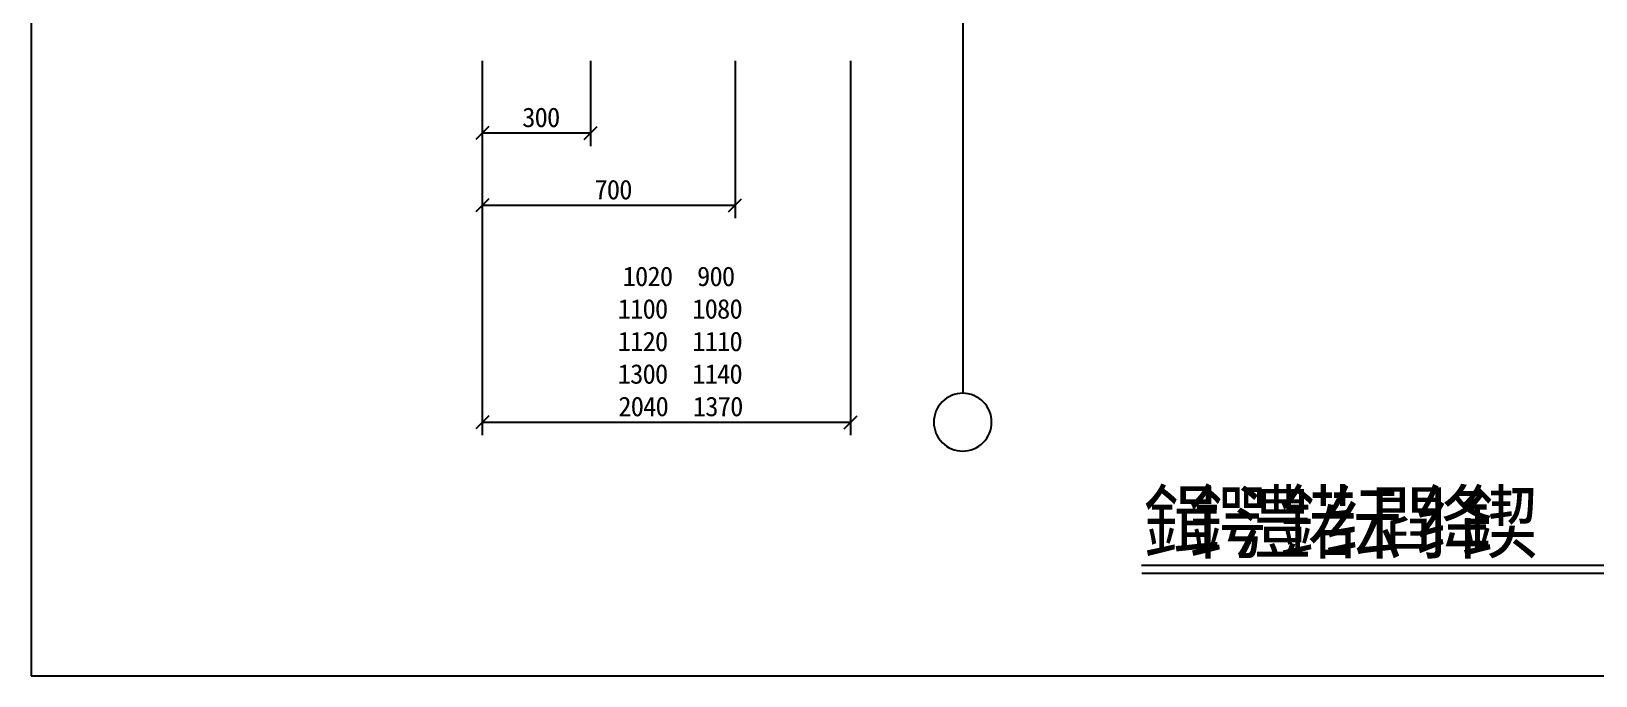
# Model space of a CAD drawing. Header units: metres. Extents: x 0 to 420, y 0 to 297.
# Drawn here: x 0 to 240.6, y 0 to 99 of the extents above; entities that cross this region are included whole.
import ezdxf

# ---------------------------------------------------------------- set-up
doc = ezdxf.new("R2010")
doc.units = ezdxf.units.M

msp = doc.modelspace()

# ---------------------------------------------------------------- linework, layer by layer
for p, q in [((0, 297), (0, 0)), ((143.22, 267.85), (143.22, 43.41)), ((69.33, 94.52), (69.33, 36.96)), ((69.33, 94.52), (69.33, 70.3)), ((69.33, 94.52), (69.33, 81.41)), ((85.99, 94.52), (85.99, 81.41)), ((108.22, 94.52), (108.22, 70.3)), ((125.99, 94.52), (125.99, 36.96)), ((70.33, 84.41), (68.33, 82.41)), ((84.99, 82.41), (86.99, 84.41)), ((69.33, 83.41), (85.99, 83.41)), ((70.33, 73.3), (68.33, 71.3)), ((69.33, 72.3), (108.22, 72.3)), ((107.22, 71.3), (109.22, 73.3)), ((70.33, 39.96), (68.33, 37.96)), ((69.33, 38.96), (125.99, 38.96)), ((124.99, 37.96), (126.99, 39.96)), ((170.71, 16.97), (245.26, 16.97)), ((170.77, 15.77), (245.03, 15.77)), ((0, 0), (420, 0))]:
    msp.add_line(p, q)
msp.add_lwpolyline([(147.66, 38.96), (147.64, 39.4), (147.58, 39.83), (147.47, 40.25), (147.32, 40.67), (147.14, 41.06), (146.91, 41.43), (146.65, 41.78), (146.36, 42.11), (146.04, 42.4), (145.69, 42.66), (145.31, 42.88), (144.92, 43.07), (144.51, 43.22), (144.08, 43.32), (143.65, 43.39), (143.22, 43.41), (142.78, 43.39), (142.35, 43.32), (141.93, 43.22), (141.52, 43.07), (141.12, 42.88), (140.75, 42.66), (140.4, 42.4), (140.07, 42.11), (139.78, 41.78), (139.52, 41.43), (139.3, 41.06), (139.11, 40.67), (138.96, 40.25), (138.86, 39.83), (138.79, 39.4), (138.77, 38.96), (138.79, 38.53), (138.86, 38.1), (138.96, 37.67), (139.11, 37.26), (139.3, 36.87), (139.52, 36.5), (139.78, 36.15), (140.07, 35.82), (140.4, 35.53), (140.75, 35.27), (141.12, 35.04), (141.52, 34.86), (141.93, 34.71), (142.35, 34.61), (142.78, 34.54), (143.22, 34.52), (143.65, 34.54), (144.08, 34.61), (144.51, 34.71), (144.92, 34.86), (145.31, 35.04), (145.69, 35.27), (146.04, 35.53), (146.36, 35.82), (146.65, 36.15), (146.91, 36.5), (147.14, 36.87), (147.32, 37.26), (147.47, 37.67), (147.58, 38.1), (147.64, 38.53), (147.66, 38.96)])

# ---------------------------------------------------------------- texts
for s, height, p in [('3', 3, (75.48, 84.32)), ('0', 3, (77.39, 84.32)), ('0', 3, (79.3, 84.32)), ('7', 3, (86.59, 73.21)), ('0', 3, (88.49, 73.21)), ('0', 3, (90.4, 73.21)), ('1', 3, (90.92, 59.88)), ('0', 3, (92.83, 59.88)), ('2', 3, (94.74, 59.88)), ('0', 3, (96.65, 59.88)), ('9', 3, (102.37, 59.88)), ('0', 3, (104.28, 59.88)), ('0', 3, (106.19, 59.88)), ('1', 3, (90.17, 54.88)), ('1', 3, (92.08, 54.88)), ('0', 3, (93.99, 54.88)), ('0', 3, (95.9, 54.88)), ('1', 3, (101.63, 54.88)), ('0', 3, (103.54, 54.88)), ('8', 3, (105.44, 54.88)), ('0', 3, (107.35, 54.88)), ('1', 3, (90.17, 49.88)), ('1', 3, (92.08, 49.88)), ('2', 3, (93.99, 49.88)), ('0', 3, (95.9, 49.88)), ('1', 3, (101.63, 49.88)), ('1', 3, (103.54, 49.88)), ('1', 3, (105.44, 49.88)), ('0', 3, (107.35, 49.88)), ('1', 3, (90.17, 44.88)), ('3', 3, (92.08, 44.88)), ('0', 3, (93.99, 44.88)), ('0', 3, (95.9, 44.88)), ('1', 3, (101.63, 44.88)), ('1', 3, (103.54, 44.88)), ('4', 3, (105.44, 44.88)), ('0', 3, (107.35, 44.88)), ('2', 3, (90.26, 39.88)), ('0', 3, (92.17, 39.88)), ('4', 3, (94.08, 39.88)), ('0', 3, (95.99, 39.88)), ('1', 3, (101.72, 39.88)), ('3', 3, (103.63, 39.88)), ('7', 3, (105.54, 39.88)), ('0', 3, (107.45, 39.88)), ('鍓', 9.17, (170.96, 18.98)), ('鍔', 9.17, (177.94, 18.98)), ('澧', 9.17, (184.91, 18.98)), ('鍩', 9.17, (191.89, 18.98)), ('纭', 9.17, (198.86, 18.98)), ('閰', 9.17, (205.83, 18.98)), ('绛', 9.17, (212.81, 18.98)), ('鍥', 9.17, (219.78, 18.98))]:
    msp.add_text(s, height=height).set_placement(p)

doc.saveas('drawing.dxf')
